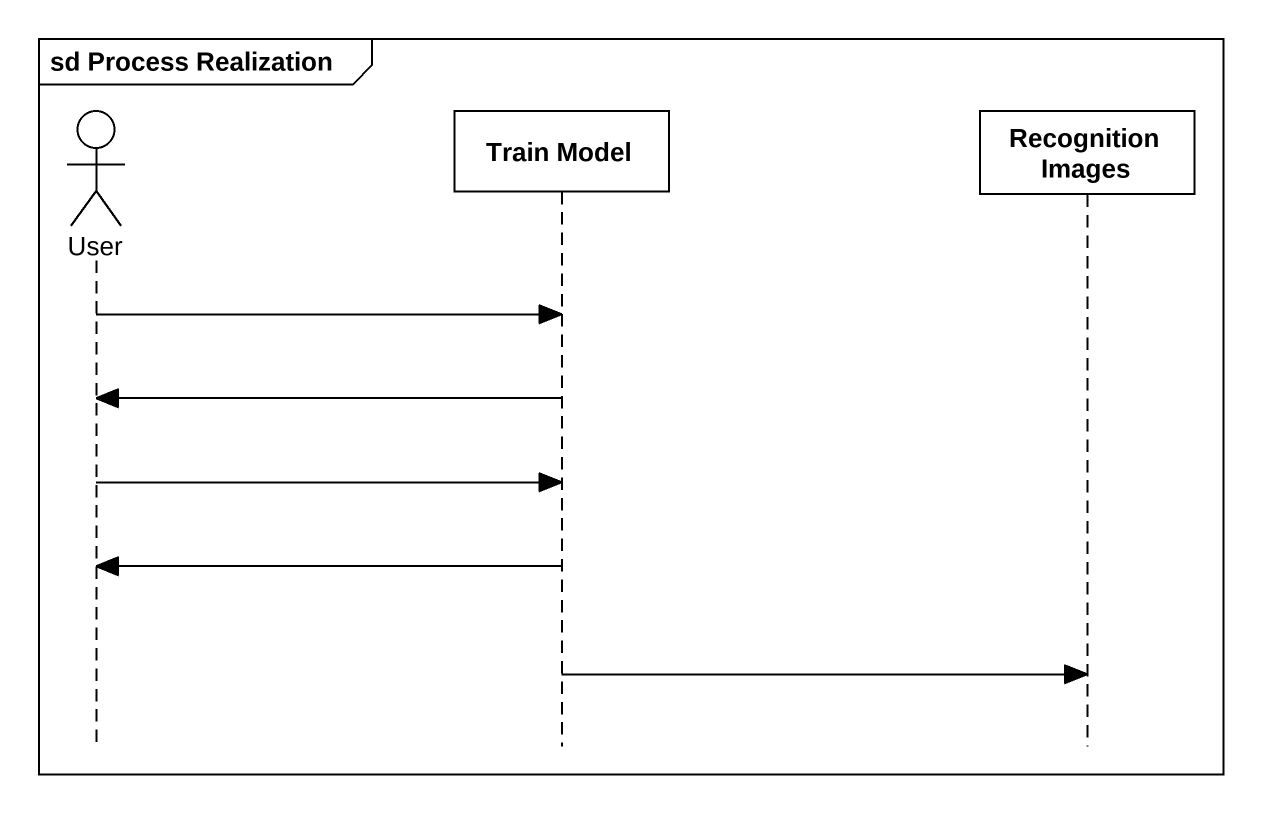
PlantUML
@startuml
mainframe sd Process Realization
hide footbox
actor User
participant "Train Model" as Train_Model
participant "Recognition Images" as Recognition_Images

User -> Train_Model
Train_Model -> User
User -> Train_Model
Train_Model -> User
Train_Model -> Recognition_Images
@enduml
